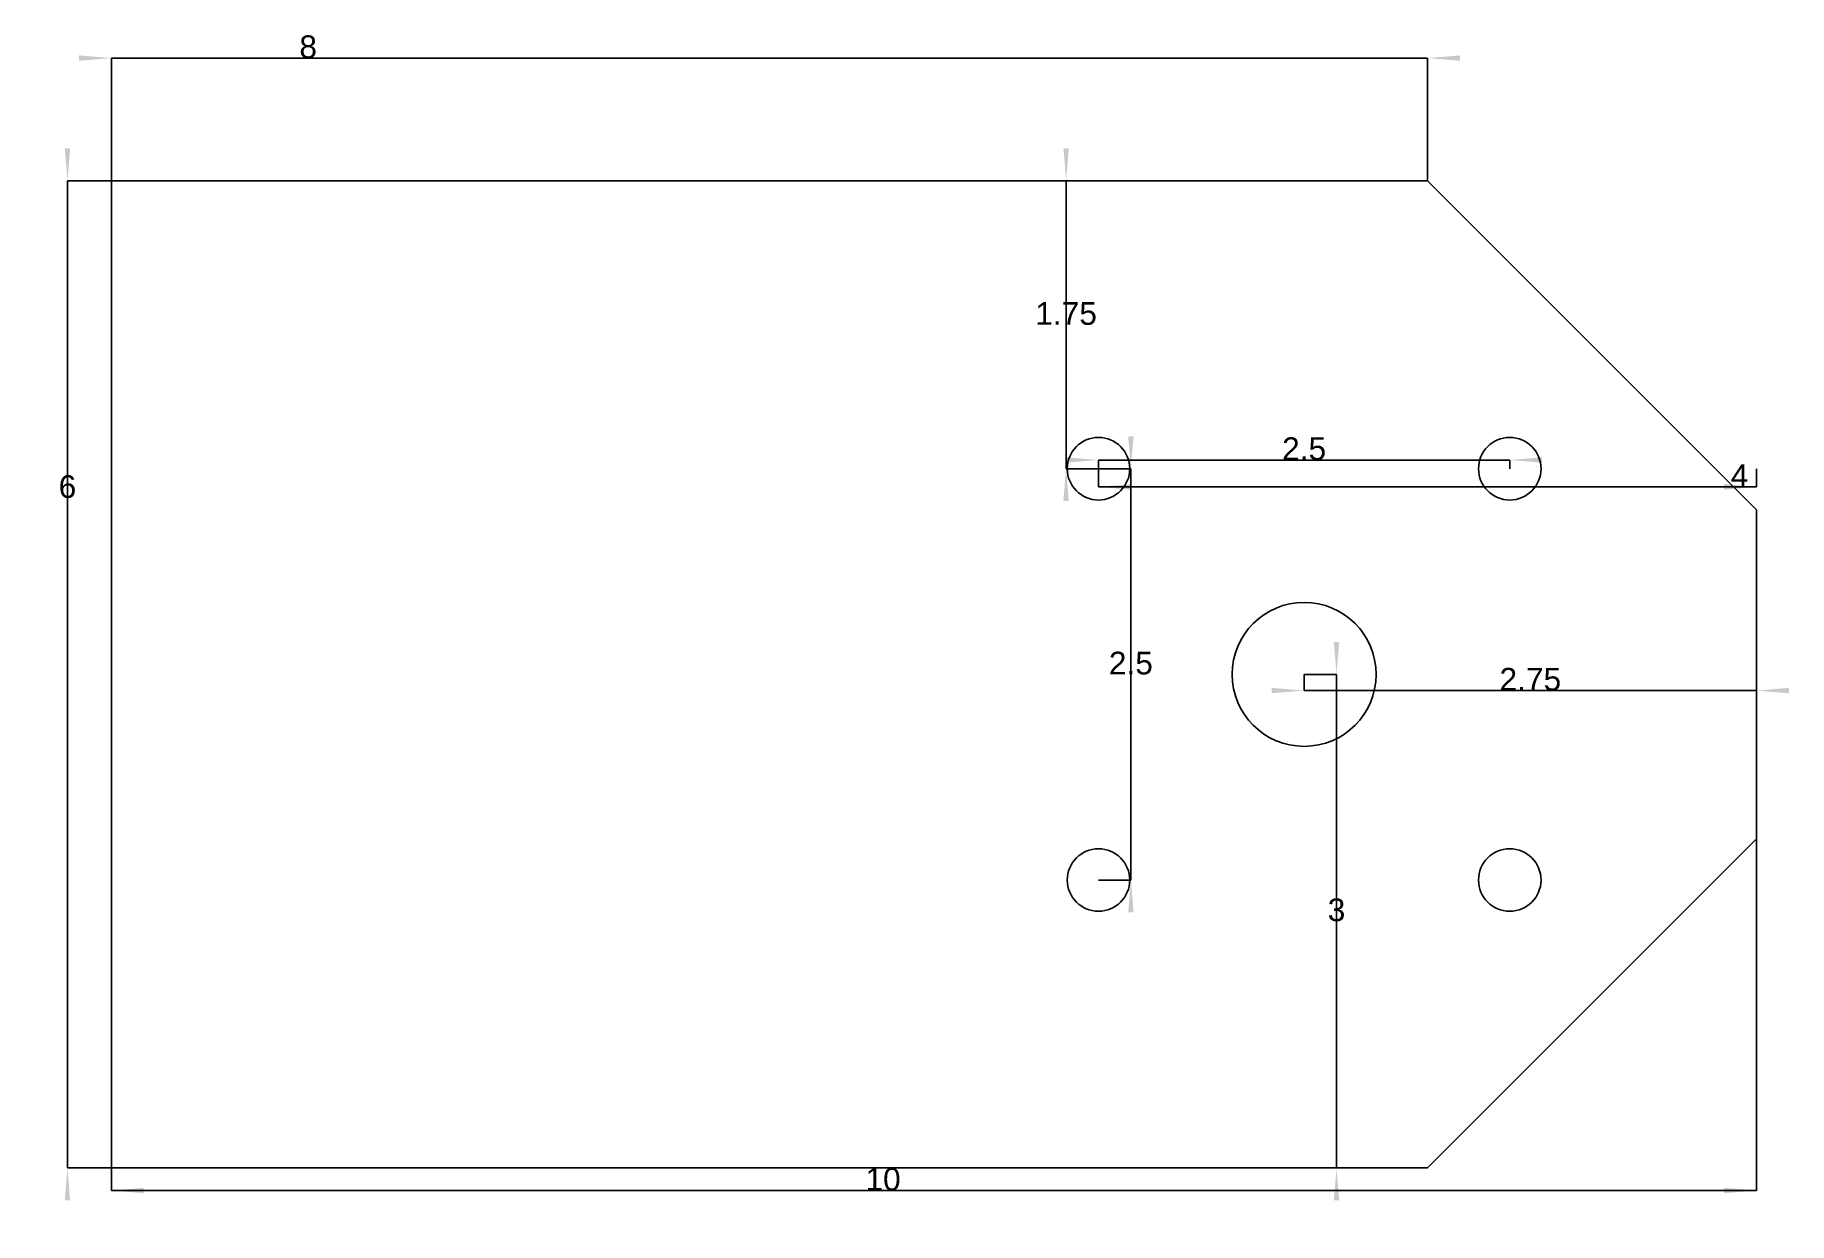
# Model space of a CAD drawing. Header units: millimetres. Extents: x 10 to 280, y 20 to 204.
import ezdxf
from ezdxf.enums import TextEntityAlignment as Align

# ---------------------------------------------------------------- set-up
doc = ezdxf.new("R2010")
doc.units = ezdxf.units.MM
doc.layers.get('0').update_dxf_attribs({"linetype": 'CONTINUOUS'})
for name, color, linetype in [('Dimension', 7, 'CONTINUOUS'), ('Dimension001', 7, 'CONTINUOUS'), ('Dimension002', 7, 'CONTINUOUS'), ('Dimension003', 7, 'CONTINUOUS'), ('Dimension004', 7, 'CONTINUOUS'), ('Dimension005', 7, 'CONTINUOUS'), ('Dimension006', 7, 'CONTINUOUS'), ('Dimension007', 7, 'CONTINUOUS'), ('Dimension008', 7, 'CONTINUOUS'), ('View', 7, 'CONTINUOUS')]:
    doc.layers.add(name, color=color, linetype=linetype)
doc.styles.get("Standard").update_dxf_attribs({"font": 'arial.ttf'})
doc.dimstyles.get("Standard").update_dxf_attribs({"dimscale": 0, "dimtxt": 2.5, "dimasz": 2.5, "dimexe": 1.25, "dimexo": 0.625, "dimtad": 1, "dimtxsty": 'STANDARD', "dimcen": 2.5, "dimazin": 3, "dimtfac": 1, "dimtmove": 0, "dimatfit": 3})

# ---------------------------------------------------------------- blocks, each defined once
blk = doc.blocks.new('*Dimension')
at = {"color": 0}
for points in [[(14.2933, 186.2), (15.1267, 186.2), (14.71, 181.2)], [(14.2933, 23.8), (15.1267, 23.8), (14.71, 28.8)]]:
    blk.add_solid(points, dxfattribs=at)
at = {"layer": 'Dimension'}
for p, q in [((21.5, 181.2), (14.71, 181.2)), ((14.71, 181.2), (14.71, 28.8)), ((21.5, 28.8), (14.71, 28.8))]:
    blk.add_line(p, q, dxfattribs=at)
blk.add_text('6', height=3.5, dxfattribs=at).set_placement((14.71, 132.248), align=Align.CENTER)
blk = doc.blocks.new('*Dimension001')
at = {"color": 0}
for points in [[(16.5, 200.569), (16.5, 199.736), (21.5, 200.152)], [(229.7, 200.569), (229.7, 199.736), (224.7, 200.152)]]:
    blk.add_solid(points, dxfattribs=at)
at = {"layer": 'Dimension001'}
for p, q in [((21.5, 181.2), (21.5, 200.152)), ((224.7, 200.152), (21.5, 200.152)), ((224.7, 181.2), (224.7, 200.152))]:
    blk.add_line(p, q, dxfattribs=at)
blk.add_text('8', height=3.5, dxfattribs=at).set_placement((51.8768, 200.152), align=Align.CENTER)
blk = doc.blocks.new('*Dimension002')
at = {"color": 0}
for points in [[(26.5, 25.7284), (26.5, 24.895), (21.5, 25.3117)], [(270.5, 25.7284), (270.5, 24.895), (275.5, 25.3117)]]:
    blk.add_solid(points, dxfattribs=at)
at = {"layer": 'Dimension002'}
for p, q in [((21.5, 79.6), (21.5, 25.3117)), ((275.5, 79.6), (275.5, 25.3117)), ((275.5, 25.3117), (21.5, 25.3117))]:
    blk.add_line(p, q, dxfattribs=at)
blk.add_text('10', height=3.5, dxfattribs=at).set_placement((140.639, 25.3117), align=Align.CENTER)
blk = doc.blocks.new('*Dimension003')
at = {"color": 0}
for points in [[(178.9, 134.362), (178.9, 133.528), (173.9, 133.945)], [(270.5, 134.362), (270.5, 133.528), (275.5, 133.945)]]:
    blk.add_solid(points, dxfattribs=at)
at = {"layer": 'Dimension003'}
for p, q in [((173.9, 136.75), (173.9, 133.945)), ((275.5, 136.75), (275.5, 133.945)), ((173.9, 133.945), (275.5, 133.945))]:
    blk.add_line(p, q, dxfattribs=at)
blk.add_text('4', height=3.5, dxfattribs=at).set_placement((272.87, 133.945), align=Align.CENTER)
blk = doc.blocks.new('*Dimension004')
at = {"color": 0}
for points in [[(168.483, 186.2), (169.317, 186.2), (168.9, 181.2)], [(168.483, 131.75), (169.317, 131.75), (168.9, 136.75)]]:
    blk.add_solid(points, dxfattribs=at)
at = {"layer": 'Dimension004'}
for p, q in [((173.9, 181.2), (168.9, 181.2)), ((168.9, 136.75), (168.9, 181.2)), ((173.9, 136.75), (168.9, 136.75))]:
    blk.add_line(p, q, dxfattribs=at)
blk.add_text('1.75', height=3.5, dxfattribs=at).set_placement((168.9, 158.975), align=Align.CENTER)
blk = doc.blocks.new('*Dimension005')
at = {"color": 0}
for points in [[(179.317, 141.75), (178.483, 141.75), (178.9, 136.75)], [(179.317, 68.25), (178.483, 68.25), (178.9, 73.25)]]:
    blk.add_solid(points, dxfattribs=at)
at = {"layer": 'Dimension005'}
for p, q in [((173.9, 136.75), (178.9, 136.75)), ((178.9, 136.75), (178.9, 73.25)), ((173.9, 73.25), (178.9, 73.25))]:
    blk.add_line(p, q, dxfattribs=at)
blk.add_text('2.5', height=3.5, dxfattribs=at).set_placement((178.9, 105), align=Align.CENTER)
blk = doc.blocks.new('*Dimension006')
at = {"color": 0}
for points in [[(211.067, 110), (210.233, 110), (210.65, 105)], [(211.067, 23.8), (210.233, 23.8), (210.65, 28.8)]]:
    blk.add_solid(points, dxfattribs=at)
at = {"layer": 'Dimension006'}
for p, q in [((205.65, 105), (210.65, 105)), ((210.65, 105), (210.65, 28.8)), ((205.65, 28.8), (210.65, 28.8))]:
    blk.add_line(p, q, dxfattribs=at)
blk.add_text('3', height=3.5, dxfattribs=at).set_placement((210.65, 66.9), align=Align.CENTER)
blk = doc.blocks.new('*Dimension007')
at = {"color": 0}
for points in [[(200.65, 102.085), (200.65, 102.919), (205.65, 102.502)], [(280.5, 102.085), (280.5, 102.919), (275.5, 102.502)]]:
    blk.add_solid(points, dxfattribs=at)
at = {"layer": 'Dimension007'}
for p, q in [((205.65, 105), (205.65, 102.502)), ((275.5, 105), (275.5, 102.502)), ((205.65, 102.502), (275.5, 102.502))]:
    blk.add_line(p, q, dxfattribs=at)
blk.add_text('2.75', height=3.5, dxfattribs=at).set_placement((240.575, 102.502), align=Align.CENTER)
blk = doc.blocks.new('*Dimension008')
at = {"color": 0}
for points in [[(168.9, 138.517), (168.9, 137.683), (173.9, 138.1)], [(242.4, 138.517), (242.4, 137.683), (237.4, 138.1)]]:
    blk.add_solid(points, dxfattribs=at)
at = {"layer": 'Dimension008'}
for p, q in [((173.9, 136.75), (173.9, 138.1)), ((173.9, 138.1), (237.4, 138.1)), ((237.4, 136.75), (237.4, 138.1))]:
    blk.add_line(p, q, dxfattribs=at)
blk.add_text('2.5', height=3.5, dxfattribs=at).set_placement((205.65, 138.1), align=Align.CENTER)

msp = doc.modelspace()

# ---------------------------------------------------------------- linework, layer by layer
at = {"layer": 'View'}
for p, q in [((224.7, 181.2), (21.5, 181.2)), ((21.5, 181.2), (21.5, 28.8)), ((275.5, 130.4), (224.7, 181.2)), ((275.5, 79.6), (275.5, 130.4)), ((275.5, 79.6), (224.7, 28.8)), ((21.5, 28.8), (224.7, 28.8))]:
    msp.add_line(p, q, dxfattribs=at)
for centre, radius in [((173.9, 136.75), 4.826), ((237.4, 136.75), 4.826), ((205.65, 105), 11.1125), ((173.9, 73.25), 4.826), ((237.4, 73.25), 4.826)]:
    msp.add_circle(centre, radius, dxfattribs=at)

# ---------------------------------------------------------------- dimensions: what is measured, and where the dimension line sits
at = {"layer": 'Dimension'}
dim = msp.add_linear_dim(base=(14.710009, 132.247929), p1=(21.5, 181.2), p2=(21.5, 28.8), angle=90, text='6', dimstyle='STANDARD', dxfattribs=at)
dim.commit()
dim.dimension.update_dxf_attribs({"geometry": '*Dimension', "text_midpoint": (9.710009, 132.247929)})
at = {"layer": 'Dimension001'}
dim = msp.add_linear_dim(base=(51.876774, 200.152257), p1=(224.7, 181.2), p2=(21.5, 181.2), text='8', dimstyle='STANDARD', dxfattribs=at)
dim.commit()
dim.dimension.update_dxf_attribs({"geometry": '*Dimension001', "text_midpoint": (51.876774, 195.152257)})
at = {"layer": 'Dimension002'}
dim = msp.add_aligned_dim(p1=(275.5, 79.6), p2=(21.5, 79.6), distance=54.28829, text='10', dimstyle='STANDARD', dxfattribs=at)
dim.commit()
dim.dimension.update_dxf_attribs({"geometry": '*Dimension002', "text_midpoint": (140.639411, 20.31171)})
at = {"layer": 'Dimension003'}
dim = msp.add_aligned_dim(p1=(173.9, 136.75), p2=(275.5, 136.75), distance=-2.805033, text='4', dimstyle='STANDARD', dxfattribs=at)
dim.commit()
dim.dimension.update_dxf_attribs({"geometry": '*Dimension003', "text_midpoint": (272.870458, 138.944967)})
at = {"layer": 'Dimension004'}
dim = msp.add_linear_dim(base=(168.9, 158.975), p1=(173.9, 136.75), p2=(173.9, 181.2), angle=90, text='1.75', dimstyle='STANDARD', dxfattribs=at)
dim.commit()
dim.dimension.update_dxf_attribs({"geometry": '*Dimension004', "text_midpoint": (173.9, 158.975)})
at = {"layer": 'Dimension005'}
dim = msp.add_linear_dim(base=(178.9, 105), p1=(173.9, 136.75), p2=(173.9, 73.25), angle=90, text='2.5', dimstyle='STANDARD', dxfattribs=at)
dim.commit()
dim.dimension.update_dxf_attribs({"geometry": '*Dimension005', "text_midpoint": (173.9, 105)})
at = {"layer": 'Dimension006'}
dim = msp.add_linear_dim(base=(210.65, 66.9), p1=(205.65, 105), p2=(205.65, 28.8), angle=90, text='3', dimstyle='STANDARD', dxfattribs=at)
dim.commit()
dim.dimension.update_dxf_attribs({"geometry": '*Dimension006', "text_midpoint": (205.65, 66.9)})
at = {"layer": 'Dimension007'}
dim = msp.add_linear_dim(base=(240.575, 102.5019), p1=(205.65, 105), p2=(275.5, 105), text='2.75', dimstyle='STANDARD', dxfattribs=at)
dim.commit()
dim.dimension.update_dxf_attribs({"geometry": '*Dimension007', "text_midpoint": (240.575, 107.5019)})
at = {"layer": 'Dimension008'}
dim = msp.add_linear_dim(base=(205.65, 138.1), p1=(173.9, 136.75), p2=(237.4, 136.75), text='2.5', dimstyle='STANDARD', dxfattribs=at)
dim.commit()
dim.dimension.update_dxf_attribs({"geometry": '*Dimension008', "text_midpoint": (205.65, 143.1)})

doc.saveas('drawing.dxf')
